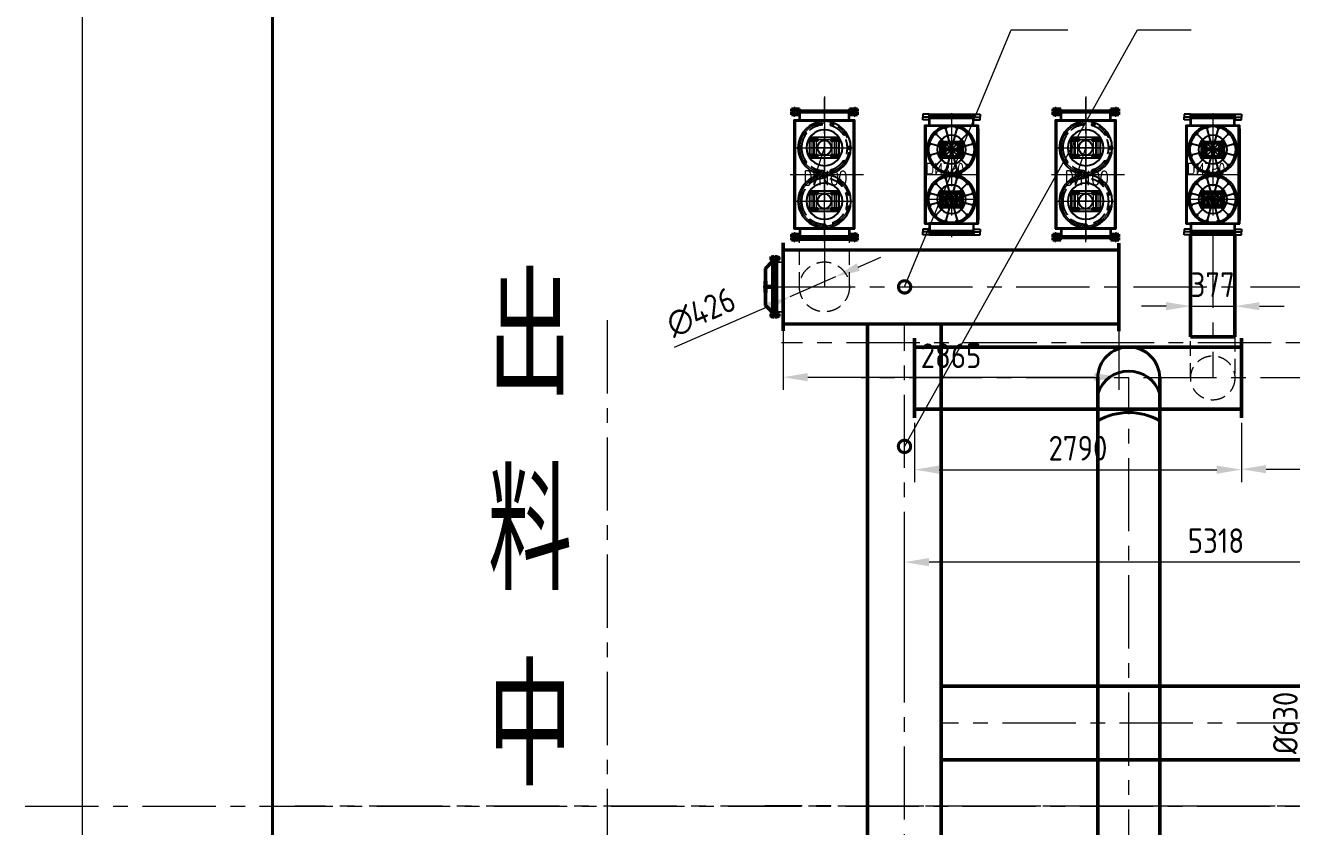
# Model space of a CAD drawing. Header units: millimetres. Extents: x 188205 to 604756, y -401673 to 15123.
# Drawn here: x 342721 to 353529, y -163574 to -156737 of the extents above; entities that cross this region are included whole.
import ezdxf

# ---------------------------------------------------------------- set-up
doc = ezdxf.new("R2010")
doc.units = ezdxf.units.MM
doc.header["$LTSCALE"] = 500
for name, pattern in [('CENTER', [2, 1.25, -0.25, 0.25, -0.25]), ('DASHED2', [0.375, 0.25, -0.125]), ('DASHEDX2', [38.1, 25.4, -12.7]), ('HIDDEN', [0.375, 0.25, -0.125]), ('PHANTOM2', [1.25, 0.625, -0.125, 0.125, -0.125, 0.125, -0.125])]:
    doc.linetypes.add(name, pattern=pattern)
for name, color, linetype, lineweight in [('2D', 4, 'PHANTOM2', 20), ('air-smoke', 5, 'Continuous', 50), ('gas-smoke', 6, 'Continuous', 50), ('SHI', 7, 'Continuous', 40), ('WEN', 3, 'Continuous', 20), ('XI', 2, 'Continuous', 20), ('XU', 6, 'DASHED2', 20), ('ZHONG', 1, 'CENTER', 20), ('中心线', 1, 'CENTER', 18), ('尺寸', 4, 'Continuous', 18), ('虚线', 3, 'DASHEDX2', 25)]:
    doc.layers.add(name, color=color, linetype=linetype, lineweight=lineweight)
doc.layers.add('air', color=7, linetype='Continuous', lineweight=50, true_color=0x77bec0)
for name, color, linetype in [('dim', 7, 'Continuous'), ('HAN', 9, 'Continuous'), ('HIDDEN', 3, 'HIDDEN'), ('X1', 4, 'Continuous')]:
    doc.layers.add(name, color=color, linetype=linetype)
doc.styles.add('ACC', font='simplex.shx', dxfattribs={"width": 0.75, "bigfont": 'hztxt.shx'})
doc.styles.add('GB', font='gbenor.shx', dxfattribs={"bigfont": 'gbcbig.shx'})
doc.dimstyles.new('ISO-60', dxfattribs={"dimscale": 60, "dimtxt": 3.5, "dimasz": 3.5, "dimexe": 1.8, "dimexo": 1.25, "dimgap": 1.3, "dimtad": 1, "dimrnd": 1, "dimdsep": 46, "dimtxsty": 'GB', "dimcen": 0, "dimclrd": 3, "dimclre": 3, "dimclrt": 256, "dimadec": 0, "dimazin": 0, "dimtfac": 1, "dimtix": 1, "dimtmove": 0, "dimatfit": 3, "dimldrblk": 'DOTSMALL', "dimfxl": 0, "dimlwd": 20, "dimlwe": 20, "dimarcsym": 0})
pattern_1 = [(45, (-4402.3579, -2894.9538), (-0.71178518, 0.71178518), [])]
pattern_2 = [(45, (-4402.3579, -2812.4112), (-0.71178518, 0.71178518), [])]
pattern_3 = [(45, (204.382, -1206.0965), (-3.558926, 3.558926), [])]
pattern_4 = [(45, (204.3822, -1206.0965), (-0.7117852, 0.7117852), [])]

# ---------------------------------------------------------------- blocks, each defined once
blk = doc.blocks.new('防爆膜-DN400')
at = {"layer": 'WEN'}
h = blk.add_hatch(dxfattribs=at)
h.set_pattern_fill('ANSI31', color=256, scale=8.05293, style=0)
h.set_pattern_definition(pattern_1)
h.paths.add_polyline_path([(-76, -41), (-77, -41), (-77, -135), (-76, -135)])
h = blk.add_hatch(dxfattribs=at)
h.set_pattern_fill('ANSI31', color=256, scale=8.05293, style=0)
h.set_pattern_definition(pattern_1)
h.paths.add_polyline_path([(-76, -135), (-77, -135), (-77, -209), (-76, -209)])
at = {"layer": 'X1'}
h = blk.add_hatch(dxfattribs=at)
h.set_pattern_fill('ANSI31', color=256, scale=40.26465, style=0)
h.set_pattern_definition(pattern_3)
h.paths.add_polyline_path([(-56, 256), (-56, 256), (-56, 258), (-69, 258), (-69, 251), (-56, 251)])
h.paths.add_polyline_path([(-79, 258), (-93, 258), (-93, 251), (-79, 251)])
h.paths.add_polyline_path([(-79, 231), (-79, 232), (-93, 232), (-93, 227), (-93, 214), (-77, 214), (-77, 229)])
h.paths.add_polyline_path([(-56, 232), (-69, 232), (-69, 231, -0.198912), (-69, 231), (-72, 229), (-72, 214), (-56, 214)])
h = blk.add_hatch(dxfattribs=at)
h.set_pattern_fill('ANSI31', color=256, scale=8.05293, angle=90, style=0)
h.set_pattern_definition([(135, (204.3822, -1206.0965), (-0.7117852, -0.7117852), [])])
h.paths.add_polyline_path([(-76, 229), (-77, 229), (-77, 193), (-76, 193)])
at = {"layer": 'X1', "ltscale": 0.5}
h = blk.add_hatch(dxfattribs=at)
h.set_pattern_fill('ANSI37', color=256, scale=16.10586, style=0)
h.set_pattern_definition([(45, (204.3822, -1206.0965), (-1.4235704, 1.4235704), []), (135, (204.3822, -1206.0965), (-1.4235704, -1.4235704), [])])
h.paths.add_polyline_path([(-72, 229), (-76, 229), (-76, 214), (-72, 214)])
at = {"layer": 'X1'}
h = blk.add_hatch(dxfattribs=at)
h.set_pattern_fill('ANSI31', color=256, scale=8.05293, angle=90, style=0)
h.set_pattern_definition([(135, (204.3822, -1200.7151), (-0.7117852, -0.7117852), [])])
h.paths.add_polyline_path([(-76, 193), (-77, 193), (-77, 193), (-77, 135), (-76, 135)])
h = blk.add_hatch(dxfattribs=at)
h.set_pattern_fill('ANSI31', color=256, scale=8.05293, style=0)
h.set_pattern_definition([(315, (-4402.3579, 2894.9538), (-0.71178518, -0.71178518), [])])
h.paths.add_polyline_path([(-76, 41), (-77, 41), (-77, 135), (-76, 135)])
h = blk.add_hatch(dxfattribs=at)
h.set_pattern_fill('ANSI31', color=256, scale=24.15879, style=0)
h.set_pattern_definition([(45, (-2178.5933, -2894.9538), (-2.1353555, 2.1353555), [])])
h.paths.add_polyline_path([(-152, 45), (-157, 48), (-157, 21), (-152, 18)])
h.paths.add_polyline_path([(-147, 42), (-152, 45), (-152, 18), (-147, 16)])
h.paths.add_polyline_path([(-152, 18), (-157, 21), (-157, 6), (-152, 6)])
h.paths.add_polyline_path([(-147, 16), (-152, 18), (-152, 6), (-147, 6)])
h.paths.add_polyline_path([(-147, 48), (-152, 48), (-152, 45), (-147, 42)])
h.paths.add_polyline_path([(-152, 48), (-157, 48), (-157, 48), (-152, 45)])
h.paths.add_polyline_path([(-152, -6), (-157, -6), (-157, -48), (-152, -48)])
h.paths.add_polyline_path([(-147, -6), (-152, -6), (-152, -48), (-147, -48)])
h = blk.add_hatch(dxfattribs=at)
h.set_pattern_fill('ANSI31', color=256, scale=8.05293, style=0)
h.set_pattern_definition(pattern_4)
h.paths.add_polyline_path([(-76, 40), (-77, 40), (-77, 0), (-76, 0)])
h = blk.add_hatch(dxfattribs=at)
h.set_pattern_fill('ANSI31', color=256, scale=8.05293, style=0)
h.set_pattern_definition(pattern_4)
h.paths.add_polyline_path([(-76, 0), (-77, 0), (-77, -41), (-76, -41)])
at = {"layer": 'X1', "ltscale": 0.5}
h = blk.add_hatch(dxfattribs=at)
h.set_pattern_fill('ANSI31', color=256, scale=40.26465, style=0)
h.set_pattern_definition(pattern_3)
h.paths.add_polyline_path([(-93, -232), (-79, -232), (-79, -231), (-77, -229), (-77, -214), (-93, -214)])
h.paths.add_polyline_path([(-93, -251), (-93, -256), (-93, -258), (-79, -258), (-79, -251)])
h = blk.add_hatch(dxfattribs=at)
h.set_pattern_fill('ANSI31', color=256, scale=8.05293, style=0)
h.set_pattern_definition(pattern_2)
h.paths.add_polyline_path([(-76, -126), (-77, -126), (-77, -188), (-76, -188)])
at = {"layer": 'X1'}
h = blk.add_hatch(dxfattribs=at)
h.set_pattern_fill('ANSI31', color=256, scale=8.05293, style=0)
h.set_pattern_definition(pattern_2)
h.paths.add_polyline_path([(-76, -188), (-77, -188), (-77, -230), (-76, -230)])
at = {"layer": 'X1', "ltscale": 0.5}
h = blk.add_hatch(dxfattribs=at)
h.set_pattern_fill('ANSI31', color=256, scale=40.26465, style=0)
h.set_pattern_definition(pattern_3)
h.paths.add_polyline_path([(-72, -229), (-69, -231, -0.198912), (-69, -231), (-69, -232), (-56, -232), (-56, -227), (-56, -214), (-72, -214)])
h.paths.add_polyline_path([(-56, -258), (-56, -251), (-69, -251), (-69, -258)])
at = {"layer": '2D'}
for p, q in [((-61, 0), (-61, 214)), ((-61, 213), (0, 213)), ((-61, 210), (0, 210)), ((-61, 0), (-61, -214)), ((-61, -210), (0, -210)), ((-61, -213), (0, -213))]:
    blk.add_line(p, q, dxfattribs=at)
at = {"layer": 'HAN'}
for p, q in [((-91, 249), (-56, 249)), ((-91, 235), (-56, 235)), ((-38, 249), (-35, 249)), ((-38, 235), (-35, 235)), ((-91, -235), (-56, -235)), ((-91, -249), (-56, -249)), ((-38, -235), (-35, -235)), ((-38, -249), (-35, -249))]:
    blk.add_line(p, q, dxfattribs=at)
at = {"layer": 'HAN', "linetype": 'Continuous'}
for p, q in [((-160, 6), (-143, 6)), ((-97, 6), (-106, 6)), ((-82, 6), (-81, 6)), ((-160, -6), (-143, -6)), ((-97, -6), (-106, -6)), ((-82, -6), (-81, -6))]:
    blk.add_line(p, q, dxfattribs=at)
at = {"layer": 'SHI'}
for p, q in [((-97, 216), (-155, 158)), ((-105, 252), (-103, 256)), ((-105, 252), (-105, 231)), ((-105, 231), (-103, 228)), ((-103, 256), (-95, 256)), ((-103, 249), (-95, 249)), ((-103, 235), (-95, 235)), ((-103, 228), (-95, 228)), ((-97, 228), (-97, 216)), ((-97, 216), (-93, 214)), ((-95, 256), (-93, 256)), ((-95, 227), (-95, 256)), ((-95, 256), (-95, 228)), ((-95, 227), (-93, 227)), ((-93, 258), (-93, 10)), ((-79, 258), (-93, 258)), ((-79, 258), (-93, 258)), ((-93, 258), (-93, 199)), ((-93, 227), (-93, 256)), ((-93, 251), (-79, 251)), ((-93, 250), (-56, 250)), ((-93, 234), (-56, 234)), ((-93, 232), (-56, 232)), ((-91, 250), (-91, 234)), ((-79, 250), (-79, 258)), ((-79, 231), (-79, 234)), ((-79, 231), (-77, 229)), ((-79, 231), (-77, 229)), ((-77, 229), (-77, 0)), ((-77, 229), (-77, 188)), ((-77, 229), (-77, 188)), ((-76, 229), (-76, 0)), ((-69, 231), (-72, 229)), ((-72, 229), (-72, 198)), ((-69, 250), (-69, 258)), ((-69, 258), (-56, 258)), ((-69, 251), (-56, 251)), ((-69, 231), (-69, 234)), ((-56, 258), (-56, 0)), ((-56, 256), (-53, 256)), ((-56, 256), (-56, 228)), ((-56, 227), (-56, 256)), ((-56, 227), (-53, 227)), ((-53, 252), (-51, 256)), ((-53, 227), (-53, 256)), ((-53, 252), (-53, 231)), ((-53, 231), (-51, 228)), ((-51, 256), (-40, 256)), ((-51, 249), (-40, 249)), ((-51, 235), (-40, 235)), ((-51, 228), (-40, 228)), ((-38, 252), (-40, 256)), ((-38, 231), (-40, 228)), ((-38, 252), (-38, 231)), ((-38, 250), (-36, 250)), ((-38, 234), (-36, 234)), ((-35, 249), (-36, 250)), ((-36, 250), (-36, 234)), ((-36, 234), (-35, 235)), ((-35, 249), (-35, 235)), ((-155, 48), (-155, 158)), ((-155, 158), (-150, 156)), ((-93, 214), (-150, 156)), ((-150, 48), (-150, 156)), ((-81, 214), (-81, 0)), ((-77, 214), (-77, 0)), ((-77, 209), (-77, 0)), ((-77, 188), (-77, 209)), ((-75, 194), (-71, 199)), ((-75, 194), (-75, 0)), ((-72, 214), (-56, 214)), ((-72, 193), (-68, 197)), ((-72, 193), (-72, 0)), ((-71, 214), (-71, 199)), ((-68, 214), (-68, 197)), ((-160, 6), (-97, 6)), ((-160, -6), (-160, 6)), ((-160, 6), (-160, -6)), ((-160, 6), (-160, 6)), ((-157, 6), (-157, 48)), ((-157, 48), (-147, 48)), ((-147, 6), (-147, 48)), ((-143, 6), (-143, -6)), ((-106, 6), (-106, -6)), ((-97, -10), (-97, 10)), ((-91, 10), (-97, 10)), ((-91, 6), (-97, 6)), ((-89, 8), (-91, 10)), ((-89, -10), (-89, 10)), ((-83, 10), (-89, 10)), ((-89, -8), (-89, 8)), ((-83, 6), (-89, 6)), ((-82, 8), (-83, 10)), ((-82, -8), (-82, 8)), ((-82, 6), (-81, 6)), ((-81, 6), (-81, -6)), ((-81, -6), (-81, 6)), ((-81, 6), (-81, 6)), ((-160, -6), (-97, -6)), ((-160, -6), (-160, -6)), ((-157, -6), (-157, -48)), ((-157, -48), (-147, -48)), ((-155, -48), (-155, -158)), ((-150, -48), (-150, -156)), ((-147, -6), (-147, -48)), ((-91, -6), (-97, -6)), ((-91, -10), (-97, -10)), ((-93, -258), (-93, -10)), ((-89, -8), (-91, -10)), ((-83, -6), (-89, -6)), ((-83, -10), (-89, -10)), ((-82, -8), (-83, -10)), ((-82, -6), (-81, -6)), ((-81, -214), (-81, 0)), ((-81, -6), (-81, -6)), ((-77, -209), (-77, 0)), ((-77, -214), (-77, 0)), ((-77, -229), (-77, 0)), ((-76, -229), (-76, 0)), ((-75, -194), (-75, 0)), ((-72, -193), (-72, 0)), ((-56, -258), (-56, 0)), ((-155, -158), (-150, -156)), ((-97, -216), (-155, -158)), ((-93, -214), (-150, -156)), ((-97, -216), (-93, -214)), ((-93, -258), (-93, -192)), ((-75, -194), (-71, -199)), ((-72, -193), (-68, -197)), ((-72, -229), (-72, -198)), ((-72, -214), (-56, -214)), ((-71, -214), (-71, -199)), ((-68, -214), (-68, -197)), ((-105, -231), (-103, -228)), ((-105, -252), (-105, -231)), ((-105, -252), (-103, -256)), ((-103, -228), (-95, -228)), ((-103, -235), (-95, -235)), ((-103, -249), (-95, -249)), ((-103, -256), (-95, -256)), ((-97, -228), (-97, -216)), ((-95, -227), (-93, -227)), ((-95, -227), (-95, -256)), ((-95, -256), (-95, -228)), ((-95, -256), (-93, -256)), ((-93, -227), (-93, -256)), ((-93, -232), (-56, -232)), ((-93, -234), (-56, -234)), ((-93, -250), (-56, -250)), ((-93, -251), (-79, -251)), ((-79, -258), (-93, -258)), ((-79, -258), (-93, -258)), ((-91, -250), (-91, -234)), ((-79, -231), (-77, -229)), ((-79, -231), (-77, -229)), ((-79, -231), (-79, -234)), ((-79, -250), (-79, -258)), ((-69, -231), (-72, -229)), ((-69, -231), (-69, -234)), ((-69, -250), (-69, -258)), ((-69, -251), (-56, -251)), ((-69, -258), (-56, -258)), ((-56, -227), (-53, -227)), ((-56, -227), (-56, -256)), ((-56, -256), (-56, -228)), ((-56, -256), (-53, -256)), ((-53, -227), (-53, -256)), ((-53, -231), (-51, -228)), ((-53, -252), (-53, -231)), ((-53, -252), (-51, -256)), ((-51, -228), (-40, -228)), ((-51, -235), (-40, -235)), ((-51, -249), (-40, -249)), ((-51, -256), (-40, -256)), ((-38, -231), (-40, -228)), ((-38, -252), (-40, -256)), ((-38, -252), (-38, -231)), ((-38, -234), (-36, -234)), ((-38, -250), (-36, -250)), ((-36, -234), (-35, -235)), ((-36, -250), (-36, -234)), ((-35, -249), (-36, -250)), ((-35, -249), (-35, -235))]:
    blk.add_line(p, q, dxfattribs=at)
at = {"layer": 'SHI', "ltscale": 0.5}
for p, q in [((-77, 229), (-72, 229)), ((-93, 214), (-77, 214)), ((-77, 215), (-77, 215)), ((-76, 214), (-72, 214)), ((-93, -214), (-77, -214)), ((-76, -214), (-72, -214)), ((-77, -229), (-72, -229))]:
    blk.add_line(p, q, dxfattribs=at)
at = {"layer": 'SHI'}
for centre, radius, start, end in [((-100, 253), 5.6, 188.9393, 231.0607), ((-92, 242), 13.1, 147.7958, 212.2042), ((-100, 230), 5.6, 128.9393, 171.0607), ((-70, 231), 0.403, 315, 0), ((-48, 253), 5.6, 188.9393, 231.0607), ((-40, 242), 13.1, 147.7958, 212.2042), ((-48, 230), 5.6, 128.9393, 171.0607), ((-44, 253), 5.6, 308.9393, 351.0607), ((-51, 242), 13.1, 327.7958, 32.2042), ((-44, 230), 5.6, 8.9393, 51.0607), ((-93, 9), 3.39, 311.5501, 348.4499), ((-107, 0), 18.1, 340.1469, 19.8531), ((-85, 9), 3.39, 311.5501, 348.4499), ((-100, 0), 18.1, 340.1469, 19.8531), ((-93, -9), 3.39, 11.5501, 48.4499), ((-85, -9), 3.39, 11.5501, 48.4499), ((-100, -230), 5.6, 188.9393, 231.0607), ((-92, -242), 13.1, 147.7958, 212.2042), ((-100, -253), 5.6, 128.9393, 171.0607), ((-70, -231), 0.403, 0, 45), ((-48, -230), 5.6, 188.9393, 231.0607), ((-40, -242), 13.1, 147.7958, 212.2042), ((-48, -253), 5.6, 128.9393, 171.0607), ((-44, -230), 5.6, 308.9393, 351.0607), ((-51, -242), 13.1, 327.7958, 32.2042), ((-44, -253), 5.6, 8.9393, 51.0607)]:
    blk.add_arc(centre, radius, start, end, dxfattribs=at)
at = {"layer": 'WEN', "ltscale": 0.5}
for points in [[(-83, 214), (-81, 211), (-81, 214)], [(-68, 210), (-64, 214), (-68, 214)], [(-83, -214), (-81, -211), (-81, -214)], [(-68, -210), (-64, -214), (-68, -214)], [(-68, -210), (-64, -214), (-68, -214)]]:
    blk.add_solid(points, dxfattribs=at)
at = {"layer": 'ZHONG'}
for p, q in [((-27, 242), (-109, 242)), ((-95, 225), (-95, 215)), ((-95, 215), (-152, 157)), ((-152, 0), (-152, 157)), ((-165, 0), (0, 0)), ((-152, 0), (-152, -157)), ((-95, -215), (-152, -157)), ((-95, -225), (-95, -215)), ((-27, -242), (-109, -242))]:
    blk.add_line(p, q, dxfattribs=at)
blk = doc.blocks.new('gss-waste-master-1')
at = {"layer": 'gas-smoke'}
for p, q in [((30, 12026), (30, 11276)), ((2895, 12024), (2895, 11274)), ((30, 11966), (2895, 11964)), ((30, 11336), (2895, 11334)), ((750, 3106), (750, 11334)), ((1380, 3106), (1380, 11334)), ((6383, 8245), (1380, 8245)), ((6383, 7615), (1380, 7615))]:
    blk.add_line(p, q, dxfattribs=at)
at = {"layer": 'ZHONG'}
for p, q in [((20, 11651), (16683, 11649)), ((1065, 3106), (1065, 11334)), ((44527, 7930), (1380, 7930)), ((20191, 7220), (-127, 7222))]:
    blk.add_line(p, q, dxfattribs=at)
blk.add_blockref('防爆膜-DN400', (31, 11651))
blk = doc.blocks.new('air-waste-master-1')
at = {"layer": 'air-smoke'}
for p, q in [((140, 11214), (140, 10534)), ((140, 11138), (2930, 11138)), ((2930, 11214), (2930, 10534)), ((1703, 3566), (1703, 10874)), ((2232, 3566), (2232, 10874)), ((140, 10609), (2930, 10609))]:
    blk.add_line(p, q, dxfattribs=at)
at = {"layer": 'SHI'}
for centre, radius, start, end in [((1968, 10874), 264, 0, 180), ((1968, 10656), 277, 17.588, 162.412), ((1968, 10050), 529, 60, 120)]:
    blk.add_arc(centre, radius, start, end, dxfattribs=at)
at = {"layer": 'ZHONG'}
for p, q in [((16718, 10874), (-317, 10874)), ((1968, 3566), (1968, 10874)), ((18968, 7220), (-151, 7220))]:
    blk.add_line(p, q, dxfattribs=at)
blk = doc.blocks.new('wf-3tf-dn400-b')
for p, q in [((213, 545), (-212, 545)), ((-260, 465), (260, 465)), ((-260, -465), (-260, 465)), ((-255, -460), (-255, 460)), ((-255, 460), (245, 460)), ((-255, -460), (-255, 460)), ((-249, -460), (-249, 460)), ((-249, -460), (-249, 460)), ((-249, 454), (249, 454)), ((0, 460), (-238, 460)), ((-212, 465), (-212, 525)), ((213, 525), (-212, 525)), ((-212, 460), (-212, 465)), ((-208, 465), (-208, 525)), ((-208, 460), (-208, 465)), ((0, 460), (255, 460)), ((208, 465), (208, 525)), ((208, 460), (208, 465)), ((213, 465), (213, 525)), ((213, 460), (213, 465)), ((249, 460), (249, -460)), ((249, 460), (249, -460)), ((255, 32), (255, 460)), ((255, -90), (255, 435)), ((260, 465), (260, -465)), ((-89, 317), (-89, 139)), ((89, 317), (89, 139)), ((255, -434), (255, -34)), ((255, -460), (255, -34)), ((-89, -139), (-89, -317)), ((89, -139), (89, -317)), ((-260, -465), (260, -465)), ((0, -460), (-255, -460)), ((249, -454), (-249, -454)), ((-245, -460), (245, -460)), ((-212, -460), (-212, -465)), ((-212, -465), (-212, -525)), ((213, -525), (-212, -525)), ((-208, -460), (-208, -464)), ((-208, -465), (-208, -525)), ((0, -460), (255, -460)), ((0, -465), (238, -465)), ((208, -461), (208, -465)), ((208, -465), (208, -525)), ((213, -461), (213, -465)), ((213, -465), (213, -525)), ((213, -545), (-212, -545))]:
    blk.add_line(p, q)
for points in [[(-14, 442), (-11, 428), (4, 424), (14, 435), (11, 449), (-4, 453)], [(-138, 393), (-126, 383), (-112, 389), (-110, 404), (-122, 413), (-136, 408)], [(115, 410), (109, 396), (119, 384), (133, 387), (139, 401), (129, 412)], [(-209, 280), (-194, 279), (-186, 292), (-193, 305), (-207, 306), (-216, 293)], [(-124, 317), (-124, 139), (124, 139), (124, 317)], [(-95, 301), (-106, 308), (-117, 301), (-117, 288), (-106, 282), (-95, 288)], [(-56, 301), (-67, 308), (-78, 301), (-78, 288), (-67, 282), (-56, 288)], [(78, 301), (67, 308), (56, 301), (56, 288), (67, 282), (78, 288)], [(117, 301), (106, 308), (95, 301), (95, 288), (106, 282), (117, 288)], [(200, 308), (187, 300), (188, 285), (201, 278), (214, 286), (213, 301)], [(-200, 147), (-187, 155), (-188, 170), (-201, 177), (-214, 169), (-213, 154)], [(-95, 167), (-106, 174), (-117, 167), (-117, 154), (-106, 148), (-95, 154)], [(-56, 167), (-67, 174), (-78, 167), (-78, 154), (-67, 148), (-56, 154)], [(78, 167), (67, 174), (56, 167), (56, 154), (67, 148), (78, 154)], [(117, 167), (106, 174), (95, 167), (95, 154), (106, 148), (117, 154)], [(209, 175), (194, 176), (186, 163), (193, 150), (207, 149), (216, 162)], [(-115, 45), (-109, 59), (-119, 71), (-133, 68), (-139, 54), (-129, 43)], [(14, 13), (11, 27), (-4, 31), (-14, 20), (-11, 6), (4, 2)], [(138, 62), (126, 72), (112, 66), (110, 51), (122, 42), (136, 47)], [(-159, -94), (-173, -89), (-185, -98), (-182, -113), (-168, -118), (-157, -109)], [(-50, -26), (-58, -14), (-73, -14), (-80, -28), (-72, -40), (-57, -40)], [(78, -35), (78, -20), (66, -12), (53, -19), (52, -34), (64, -42)], [(176, -118), (185, -106), (180, -92), (165, -90), (156, -101), (161, -115)], [(-207, -213), (-222, -217), (-225, -231), (-215, -242), (-200, -238), (-196, -224)], [(-124, -139), (-124, -317), (124, -317), (124, -139)], [(-95, -154), (-106, -148), (-117, -154), (-117, -167), (-106, -174), (-95, -167)], [(-56, -154), (-67, -148), (-78, -154), (-78, -167), (-67, -174), (-56, -167)], [(78, -154), (67, -148), (56, -154), (56, -167), (67, -174), (78, -167)], [(117, -154), (106, -148), (95, -154), (95, -167), (106, -174), (117, -167)], [(207, -242), (221, -238), (225, -224), (215, -213), (200, -217), (196, -231)], [(-95, -288), (-106, -282), (-117, -288), (-117, -301), (-106, -308), (-95, -301)], [(-56, -288), (-67, -282), (-78, -288), (-78, -301), (-67, -308), (-56, -301)], [(78, -288), (67, -282), (56, -288), (56, -301), (67, -308), (78, -301)], [(117, -288), (106, -282), (95, -288), (95, -301), (106, -308), (117, -301)], [(-176, -337), (-185, -349), (-180, -363), (-165, -365), (-156, -354), (-161, -340)], [(-78, -420), (-79, -435), (-66, -443), (-53, -436), (-52, -421), (-64, -413)], [(50, -429), (58, -441), (73, -441), (80, -427), (72, -415), (57, -415)], [(159, -361), (173, -366), (185, -357), (182, -342), (168, -337), (157, -346)]]:
    blk.add_lwpolyline(points, close=True)
for centre, radius in [((0, 228), 226), ((0, 439), 13), ((0, 439), 8), ((0, 228), 153), ((-124, 398), 13), ((-124, 398), 8), ((124, 398), 13), ((124, 398), 8), ((-201, 293), 13), ((-201, 293), 8), ((-106, 295), 11.3), ((-106, 295), 9), ((-106, 295), 9), ((-106, 295), 8), ((-67, 295), 11.3), ((-67, 295), 9), ((-67, 295), 8), ((67, 295), 11.3), ((67, 295), 9), ((67, 295), 8), ((106, 295), 11.3), ((106, 295), 9), ((106, 295), 9), ((106, 295), 8), ((201, 293), 13), ((201, 293), 8), ((-201, 162), 13), ((-201, 162), 8), ((-106, 161), 11.3), ((-106, 161), 9), ((-106, 161), 9), ((-106, 161), 8), ((-67, 161), 11.3), ((-67, 161), 9), ((-67, 161), 8), ((67, 161), 11.3), ((67, 161), 9), ((67, 161), 8), ((106, 161), 11.3), ((106, 161), 9), ((106, 161), 8), ((201, 162), 13), ((201, 162), 8), ((-124, 57), 13), ((-124, 57), 8), ((0, 16), 13), ((0, 16), 8), ((124, 57), 13), ((124, 57), 8), ((0, -228), 226), ((-171, -104), 13), ((-171, -104), 8), ((0, -228), 153), ((-65, -27), 13), ((-65, -27), 8), ((65, -27), 13), ((65, -27), 8), ((171, -104), 13), ((171, -104), 8), ((-211, -228), 13), ((-106, -161), 11.3), ((-106, -161), 9), ((-106, -161), 9), ((-106, -161), 8), ((-67, -161), 11.3), ((-67, -161), 9), ((-67, -161), 8), ((67, -161), 11.3), ((67, -161), 9), ((67, -161), 8), ((106, -161), 11.3), ((106, -161), 9), ((106, -161), 9), ((106, -161), 8), ((211, -227), 13), ((-211, -228), 8), ((-106, -295), 11.3), ((-106, -295), 9), ((-106, -295), 9), ((-106, -295), 8), ((-67, -295), 11.3), ((-67, -295), 9), ((-67, -295), 8), ((67, -295), 11.3), ((67, -295), 9), ((67, -295), 8), ((106, -295), 11.3), ((106, -295), 9), ((106, -295), 8), ((211, -227), 8), ((-171, -351), 13), ((-171, -351), 8), ((-65, -428), 13), ((-65, -428), 8), ((65, -428), 13), ((65, -428), 8), ((171, -351), 13), ((171, -351), 8)]:
    blk.add_circle(centre, radius)
at = {"layer": 'HIDDEN'}
for centre in [(0, 228), (0, -228)]:
    blk.add_circle(centre, 196, dxfattribs=at)
at = {"layer": 'SHI'}
for p, q in [((-282, 561), (-282, 538)), ((-282, 561), (-213, 561)), ((-270, 561), (-270, 538)), ((-244, 561), (-244, 538)), ((-214, 561), (-214, 535)), ((213, 561), (283, 561)), ((214, 561), (214, 535)), ((245, 561), (245, 538)), ((271, 561), (271, 538)), ((283, 561), (283, 538)), ((-282, 538), (-244, 538)), ((-282, 532), (-244, 532)), ((-282, 509), (-282, 532)), ((-282, 509), (-213, 509)), ((-270, 509), (-270, 532)), ((-241, 535), (-244, 538)), ((-241, 535), (-244, 532)), ((-244, 509), (-244, 532)), ((-241, 535), (241, 535)), ((-241, 535), (241, 535)), ((-214, 509), (-214, 535)), ((213, 509), (283, 509)), ((214, 509), (214, 535)), ((241, 535), (244, 538)), ((241, 535), (244, 532)), ((244, 538), (283, 538)), ((244, 532), (283, 532)), ((245, 509), (245, 532)), ((271, 509), (271, 532)), ((283, 509), (283, 532)), ((-282, -509), (-282, -532)), ((-282, -509), (-213, -509)), ((-282, -532), (-244, -532)), ((-282, -538), (-244, -538)), ((-282, -561), (-282, -538)), ((-270, -509), (-270, -532)), ((-270, -561), (-270, -538)), ((-244, -509), (-244, -532)), ((-241, -535), (-244, -532)), ((-241, -535), (-244, -538)), ((-244, -561), (-244, -538)), ((-241, -535), (241, -535)), ((-241, -535), (241, -535)), ((-214, -509), (-214, -535)), ((-214, -561), (-214, -535)), ((213, -509), (283, -509)), ((214, -509), (214, -535)), ((214, -561), (214, -535)), ((241, -535), (244, -532)), ((241, -535), (244, -538)), ((244, -532), (283, -532)), ((244, -538), (283, -538)), ((245, -509), (245, -532)), ((245, -561), (245, -538)), ((271, -509), (271, -532)), ((271, -561), (271, -538)), ((283, -509), (283, -532)), ((283, -561), (283, -538)), ((-282, -561), (-213, -561)), ((213, -561), (283, -561))]:
    blk.add_line(p, q, dxfattribs=at)
at = {"layer": 'ZHONG'}
for p, q in [((-257, 577), (-257, 525)), ((-257, 493), (-257, 545)), ((0, 577), (0, 525)), ((0, 493), (0, 545)), ((258, 577), (258, 525)), ((258, 493), (258, 545)), ((-257, -493), (-257, -545)), ((-257, -577), (-257, -525)), ((0, -493), (0, -545)), ((0, -577), (0, -525)), ((258, -493), (258, -545)), ((258, -577), (258, -525))]:
    blk.add_line(p, q, dxfattribs=at)
at = {"layer": '中心线'}
for p, q in [((0, -665), (0, 560)), ((0, 553), (0, -653)), ((0, -400), (0, 400)), ((0, 400), (0, -400)), ((-245, 228), (260, 228)), ((124, 295), (-124, 295)), ((124, 228), (-124, 228)), ((-106, 317), (-106, 139)), ((-67, 317), (-67, 139)), ((0, 317), (0, 139)), ((67, 317), (67, 139)), ((106, 317), (106, 139)), ((124, 161), (-124, 161)), ((0, -245), (0, 120)), ((-293, 0), (403, 0)), ((-65, -27), (0, -228)), ((124, -161), (-124, -161)), ((-106, -139), (-106, -317)), ((-67, -139), (-67, -317)), ((0, -139), (0, -317)), ((67, -139), (67, -317)), ((106, -139), (106, -317)), ((-245, -227), (260, -227)), ((124, -228), (-124, -228)), ((124, -295), (-124, -295))]:
    blk.add_line(p, q, dxfattribs=at)
for centre in [(0, 228), (0, -228)]:
    blk.add_circle(centre, 211, dxfattribs=at)
at = {"layer": '尺寸'}
for centre, radius in [((0, 228), 63.5), ((0, 228), 61), ((0, 228), 58.5), ((0, -228), 63.5), ((0, -228), 61), ((0, -228), 58.5)]:
    blk.add_circle(centre, radius, dxfattribs=at)
for centre, start, end in [((0, 439), 112.5, 21.4742), ((-124, 398), 148.5, 57.4742), ((124, 398), 76.5, 345.4742), ((-201, 293), 184.5, 93.4742), ((-106, 295), 0, 270), ((-67, 295), 0, 270), ((67, 295), 0, 270), ((106, 295), 0, 270), ((201, 293), 40.5, 309.4742), ((-201, 162), 220.5, 129.4742), ((-106, 161), 0, 270), ((-67, 161), 0, 270), ((67, 161), 0, 270), ((106, 161), 0, 270), ((201, 162), 4.5, 273.4742), ((-124, 57), 256.5, 165.4742), ((0, 16), 292.5, 201.4742), ((124, 57), 328.5, 237.4742), ((-171, -104), 346.5, 255.4742), ((-65, -27), 310.5, 219.4742), ((65, -27), 274.5, 183.4742), ((171, -104), 238.5, 147.4742), ((-106, -161), 0, 270), ((-67, -161), 0, 270), ((67, -161), 0, 270), ((106, -161), 0, 270), ((-211, -228), 22.5, 291.4742), ((-106, -295), 0, 270), ((-67, -295), 0, 270), ((67, -295), 0, 270), ((106, -295), 0, 270), ((211, -227), 202.5, 111.4742), ((-171, -351), 58.5, 327.4742), ((-65, -428), 94.5, 3.4742), ((65, -428), 130.5, 39.4742), ((171, -351), 166.5, 75.4742)]:
    blk.add_arc(centre, 7, start, end, dxfattribs=at)
at = {"layer": '虚线'}
for p, q in [((255, 0), (255, -188)), ((255, 0), (255, -188)), ((255, -370), (255, -415)), ((255, -370), (255, -415))]:
    blk.add_line(p, q, dxfattribs=at)
at = {"layer": 'dim', "style": 'ACC', "width": 0.7}
blk.add_text('DN400', height=120, dxfattribs=at).set_placement((-177, -30))
blk = doc.blocks.new('wf-3tf-dn350-c')
for p, q in [((-189, 514), (-245, 514)), ((-245, 514), (-245, 490)), ((0, 490), (-245, 490)), ((-245, 466), (-245, 490)), ((0, 490), (-245, 490)), ((-189, 466), (-245, 466)), ((-190, 490), (-190, 514)), ((-190, 514), (245, 514)), ((-190, 490), (-190, 466)), ((-189, 500), (0, 500)), ((0, 500), (-189, 500)), ((-189, 415), (-189, 480)), ((-189, 480), (0, 480)), ((0, 480), (-189, 480)), ((-184, 415), (-184, 480)), ((188, 500), (0, 500)), ((0, 500), (188, 500)), ((0, 490), (245, 490)), ((0, 490), (245, 490)), ((188, 480), (0, 480)), ((0, 480), (188, 480)), ((184, 415), (184, 480)), ((188, 415), (188, 480)), ((188, 466), (245, 466)), ((190, 490), (190, 514)), ((190, 490), (190, 466)), ((245, 514), (245, 490)), ((245, 466), (245, 490)), ((-230, -420), (-230, 420)), ((-230, 420), (230, 420)), ((-230, -420), (-230, 420)), ((-220, -420), (-220, 420)), ((-220, -420), (-220, 420)), ((-220, 415), (220, 415)), ((0, 415), (-189, 415)), ((0, 212), (-149, 361)), ((-148, 358), (-128, 343)), ((-131, 360), (-146, 340)), ((-39, 406), (-62, 396)), ((-55, 412), (-46, 389)), ((0, 212), (-54, 415)), ((0, 415), (188, 415)), ((0, 212), (54, 415)), ((0, 212), (149, 361)), ((63, 399), (38, 402)), ((52, 413), (49, 389)), ((148, 343), (128, 358)), ((146, 360), (131, 340)), ((220, 420), (220, -420)), ((220, 420), (220, -420)), ((230, 420), (230, -420)), ((230, 420), (230, -420)), ((230, -91), (230, 389)), ((230, 32), (230, 389)), ((230, 320), (230, 330)), ((0, 212), (-203, 266)), ((-201, 264), (-177, 261)), ((-187, 275), (-190, 250)), ((-98, 143), (-98, 281)), ((-98, 281), (98, 281)), ((-98, 264), (98, 264)), ((-84, 143), (-84, 281)), ((-69, 143), (-69, 281)), ((0, 212), (203, 266)), ((69, 143), (69, 281)), ((84, 143), (84, 281)), ((98, 143), (98, 281)), ((200, 267), (177, 258)), ((194, 251), (184, 274)), ((0, 212), (-203, 158)), ((-200, 157), (-177, 166)), ((-194, 173), (-184, 150)), ((0, 212), (-149, 63)), ((-98, 160), (98, 160)), ((-98, 143), (98, 143)), ((0, 212), (-54, 9)), ((0, 212), (54, 9)), ((0, 212), (149, 63)), ((0, 212), (203, 158)), ((201, 160), (177, 163)), ((187, 149), (190, 174)), ((-148, 81), (-128, 66)), ((-146, 64), (-131, 84)), ((-63, 25), (-38, 22)), ((-52, 11), (-49, 35)), ((39, 18), (62, 28)), ((55, 12), (46, 35)), ((148, 66), (128, 81)), ((131, 64), (146, 84)), ((230, 32), (220, 32)), ((220, 32), (220, 0)), ((220, 14), (230, 14)), ((220, 12), (230, 12)), ((230, 0), (230, 63)), ((230, 25), (230, 32)), ((230, 25), (230, 0)), ((230, -25), (230, 0)), ((0, -212), (-149, -63)), ((-148, -66), (-128, -81)), ((-131, -64), (-146, -84)), ((-39, -18), (-62, -28)), ((-55, -12), (-46, -35)), ((0, -212), (-54, -9)), ((0, -212), (54, -9)), ((0, -212), (149, -63)), ((63, -25), (38, -22)), ((52, -11), (49, -35)), ((148, -81), (128, -66)), ((146, -64), (131, -84)), ((220, -12), (230, -12)), ((220, -14), (230, -14)), ((220, -32), (220, -25)), ((230, -32), (220, -32)), ((230, 0), (230, -189)), ((230, 0), (230, -189)), ((230, -25), (230, -32)), ((230, -389), (230, -34)), ((230, -389), (230, -34)), ((0, -212), (-203, -158)), ((0, -212), (-203, -266)), ((-201, -160), (-177, -163)), ((-187, -149), (-190, -174)), ((0, -212), (-149, -361)), ((-98, -281), (-98, -143)), ((-98, -143), (98, -143)), ((-98, -160), (98, -160)), ((-84, -281), (-84, -143)), ((-69, -281), (-69, -143)), ((0, -212), (-54, -415)), ((-52, -281), (-52, -143)), ((0, -212), (203, -158)), ((0, -212), (54, -415)), ((0, -212), (149, -361)), ((0, -212), (203, -266)), ((52, -281), (52, -143)), ((69, -281), (69, -143)), ((84, -281), (84, -143)), ((98, -281), (98, -143)), ((200, -157), (177, -166)), ((194, -173), (184, -150)), ((-200, -267), (-177, -258)), ((-194, -251), (-184, -274)), ((-98, -264), (98, -264)), ((-98, -281), (98, -281)), ((201, -264), (177, -261)), ((187, -275), (190, -250)), ((230, -330), (230, -320)), ((230, -330), (230, -320)), ((-230, -420), (230, -420)), ((-220, -415), (220, -415)), ((0, -415), (-189, -415)), ((-189, -415), (-189, -480)), ((-184, -415), (-184, -480)), ((-148, -343), (-128, -358)), ((-146, -360), (-131, -340)), ((-63, -399), (-38, -402)), ((-52, -413), (-49, -389)), ((0, -415), (188, -415)), ((0, -420), (188, -420)), ((39, -406), (62, -396)), ((55, -412), (46, -389)), ((148, -358), (128, -343)), ((131, -360), (146, -340)), ((184, -415), (184, -480)), ((188, -415), (188, -480)), ((-189, -466), (-245, -466)), ((-245, -466), (-245, -490)), ((0, -490), (-245, -490)), ((0, -490), (-245, -490)), ((-245, -514), (-245, -490)), ((-189, -514), (-245, -514)), ((-190, -490), (-190, -466)), ((-190, -490), (-190, -514)), ((-190, -514), (245, -514)), ((-189, -480), (0, -480)), ((0, -480), (-189, -480)), ((-189, -500), (0, -500)), ((0, -500), (-189, -500)), ((188, -480), (0, -480)), ((0, -480), (188, -480)), ((0, -490), (245, -490)), ((0, -490), (245, -490)), ((188, -500), (0, -500)), ((0, -500), (188, -500)), ((188, -466), (245, -466)), ((190, -490), (190, -466)), ((190, -490), (190, -514)), ((245, -466), (245, -490)), ((245, -514), (245, -490))]:
    blk.add_line(p, q)
for points in [[(-149, 352), (-145, 342), (-134, 341), (-128, 349), (-132, 358), (-142, 360)], [(-59, 407), (-60, 397), (-52, 391), (-42, 395), (-41, 405), (-49, 411)], [(47, 410), (40, 402), (44, 393), (55, 391), (61, 399), (57, 409)], [(140, 361), (130, 357), (129, 346), (137, 340), (146, 344), (148, 354)], [(-198, 259), (-190, 252), (-181, 256), (-179, 267), (-187, 273), (-197, 269)], [(-89, 273), (-95, 264), (-89, 255), (-79, 255), (-74, 264), (-79, 273)], [(-57, 273), (-63, 264), (-57, 255), (-47, 255), (-42, 264), (-47, 273)], [(47, 273), (41, 264), (47, 255), (57, 255), (62, 264), (57, 273)], [(79, 273), (73, 264), (79, 255), (89, 255), (94, 264), (89, 273)], [(195, 271), (185, 272), (179, 264), (183, 254), (193, 253), (199, 261)], [(-195, 153), (-185, 152), (-179, 160), (-183, 170), (-193, 171), (-199, 163)], [(-89, 169), (-95, 160), (-89, 151), (-79, 151), (-74, 160), (-79, 169)], [(-57, 169), (-63, 160), (-57, 151), (-47, 151), (-42, 160), (-47, 169)], [(47, 169), (41, 160), (47, 151), (57, 151), (62, 160), (57, 169)], [(79, 169), (73, 160), (79, 151), (89, 151), (94, 160), (89, 169)], [(198, 165), (190, 172), (181, 168), (179, 157), (187, 151), (197, 155)], [(-140, 63), (-130, 67), (-129, 78), (-137, 84), (-146, 80), (-148, 70)], [(-47, 14), (-40, 22), (-44, 31), (-55, 33), (-61, 25), (-57, 15)], [(59, 17), (60, 27), (52, 33), (42, 29), (41, 19), (49, 13)], [(149, 72), (145, 82), (134, 83), (128, 75), (132, 66), (142, 64)], [(-149, -72), (-145, -82), (-134, -83), (-128, -75), (-132, -66), (-142, -64)], [(-59, -17), (-60, -27), (-52, -33), (-42, -29), (-41, -19), (-49, -13)], [(47, -14), (40, -22), (44, -31), (55, -33), (61, -25), (57, -15)], [(140, -63), (130, -67), (129, -78), (137, -84), (146, -80), (148, -70)], [(-198, -165), (-190, -172), (-181, -168), (-179, -157), (-187, -151), (-197, -155)], [(-89, -151), (-95, -160), (-89, -169), (-79, -169), (-74, -160), (-79, -151)], [(-57, -151), (-63, -160), (-57, -169), (-47, -169), (-42, -160), (-47, -151)], [(47, -151), (41, -160), (47, -169), (57, -169), (62, -160), (57, -151)], [(195, -153), (185, -152), (179, -160), (183, -170), (193, -171), (199, -163)], [(-195, -271), (-185, -272), (-179, -264), (-183, -254), (-193, -253), (-199, -261)], [(-89, -255), (-95, -264), (-89, -273), (-79, -273), (-74, -264), (-79, -255)], [(-57, -255), (-63, -264), (-57, -273), (-47, -273), (-42, -264), (-47, -255)], [(47, -255), (41, -264), (47, -273), (57, -273), (62, -264), (57, -255)], [(79, -255), (73, -264), (79, -273), (89, -273), (94, -264), (89, -255)], [(198, -259), (190, -252), (181, -256), (179, -267), (187, -273), (197, -269)], [(-140, -361), (-130, -357), (-129, -346), (-137, -340), (-146, -344), (-148, -354)], [(-47, -410), (-40, -402), (-44, -393), (-55, -391), (-61, -399), (-57, -409)], [(59, -407), (60, -397), (52, -391), (42, -395), (41, -405), (49, -411)], [(149, -352), (145, -342), (134, -341), (128, -349), (132, -358), (142, -360)]]:
    blk.add_lwpolyline(points, close=True)
for centre, radius in [((0, 212), 210), ((0, 212), 196), ((-138, 350), 9), ((-138, 350), 6), ((0, 212), 122), ((-51, 401), 9), ((-51, 401), 6), ((51, 401), 9), ((51, 401), 6), ((138, 350), 9), ((138, 350), 6), ((-189, 263), 9), ((-189, 263), 6), ((-84, 264), 9.09), ((-84, 264), 7), ((-84, 264), 6), ((-52, 264), 9.09), ((-52, 264), 7), ((-52, 264), 6), ((0, 212), 56), ((0, 212), 51.5), ((0, 212), 47), ((52, 264), 9.09), ((52, 264), 7), ((52, 264), 6), ((84, 264), 9.09), ((84, 264), 7), ((84, 264), 6), ((189, 263), 9), ((189, 263), 6), ((-189, 161), 9), ((-189, 161), 6), ((-84, 160), 9.09), ((-84, 160), 7), ((-84, 160), 6), ((-52, 160), 9.09), ((-52, 160), 7), ((-52, 160), 6), ((52, 160), 9.09), ((52, 160), 7), ((52, 160), 6), ((84, 160), 9.09), ((84, 160), 7), ((84, 160), 6), ((189, 161), 9), ((189, 161), 6), ((-138, 74), 9), ((-138, 74), 6), ((-51, 23), 9), ((-51, 23), 6), ((51, 23), 9), ((51, 23), 6), ((138, 74), 9), ((138, 74), 6), ((0, -212), 210), ((0, -212), 196), ((-138, -74), 9), ((-138, -74), 6), ((0, -212), 122), ((-51, -23), 9), ((-51, -23), 6), ((51, -23), 9), ((51, -23), 6), ((138, -74), 9), ((138, -74), 6), ((-189, -161), 9), ((-189, -161), 6), ((-84, -160), 9.09), ((-84, -160), 7), ((-84, -160), 6), ((-52, -160), 9.09), ((-52, -160), 7), ((-52, -160), 6), ((52, -160), 9.09), ((52, -160), 7), ((52, -160), 6), ((84, -160), 9.09), ((84, -160), 7), ((84, -160), 6), ((189, -161), 9), ((189, -161), 6), ((-189, -263), 9), ((-189, -263), 6), ((-84, -264), 9.09), ((-84, -264), 7), ((-84, -264), 6), ((-52, -264), 9.09), ((-52, -264), 7), ((-52, -264), 6), ((52, -264), 9.09), ((52, -264), 7), ((52, -264), 6), ((84, -264), 9.09), ((84, -264), 7), ((84, -264), 6), ((189, -263), 9), ((189, -263), 6), ((-138, -350), 9), ((-138, -350), 6), ((-51, -401), 9), ((-51, -401), 6), ((51, -401), 9), ((51, -401), 6), ((138, -350), 9), ((138, -350), 6)]:
    blk.add_circle(centre, radius)
for centre, radius, start, end in [((-138, 350), 5.25, 135, 43.9742), ((-51, 401), 5.25, 105, 13.9742), ((51, 401), 5.25, 75, 343.9742), ((138, 350), 5.25, 45, 313.9742), ((-189, 263), 5.25, 165, 73.9742), ((-84, 264), 5, 90, 0), ((-52, 264), 5, 90, 0), ((52, 264), 5, 90, 0), ((84, 264), 5, 90, 0), ((189, 263), 5.25, 15, 283.9742), ((-189, 161), 5.25, 195, 103.9742), ((-84, 160), 5, 90, 0), ((-52, 160), 5, 90, 0), ((52, 160), 5, 90, 0), ((84, 160), 5, 90, 0), ((189, 161), 5.25, 345, 253.9742), ((-138, 74), 5.25, 225, 133.9742), ((-51, 23), 5.25, 255, 163.9742), ((51, 23), 5.25, 285, 193.9742), ((138, 74), 5.25, 315, 223.9742), ((-138, -74), 5.25, 135, 43.9742), ((-51, -23), 5.25, 105, 13.9742), ((51, -23), 5.25, 75, 343.9742), ((138, -74), 5.25, 45, 313.9742), ((-189, -161), 5.25, 165, 73.9742), ((-84, -160), 5, 90, 0), ((-52, -160), 5, 90, 0), ((52, -160), 5, 90, 0), ((84, -160), 5, 90, 0), ((189, -161), 5.25, 15, 283.9742), ((-189, -263), 5.25, 195, 103.9742), ((-84, -264), 5, 90, 0), ((-52, -264), 5, 90, 0), ((52, -264), 5, 90, 0), ((84, -264), 5, 90, 0), ((189, -263), 5.25, 345, 253.9742), ((-138, -350), 5.25, 225, 133.9742), ((-51, -401), 5.25, 255, 163.9742), ((51, -401), 5.25, 285, 193.9742), ((138, -350), 5.25, 315, 223.9742)]:
    blk.add_arc(centre, radius, start, end)
at = {"layer": 'ZHONG'}
for p, q in [((0, -524), (0, 534)), ((-208, 212), (208, 212)), ((-220, 0), (230, 0)), ((-73, -212), (72, -212))]:
    blk.add_line(p, q, dxfattribs=at)
at = {"insert": (-220, 0), "char_height": 100, "attachment_point": 1, "style": 'GB'}
blk.add_mtext_dynamic_manual_height_columns('DN350', width=423.33, gutter_width=12.5, heights=[0], dxfattribs=at)
blk = doc.blocks.new('*D229')
at = {"layer": 'Defpoints', "color": 0}
for p in [(350310, -160052), (353100, -160052), (353100, -160528)]:
    blk.add_point(p, dxfattribs=at)
at = {"layer": 'WEN', "color": 3, "lineweight": 20}
for p, q in [((350310, -160127), (350310, -160636)), ((353100, -160127), (353100, -160636)), ((350520, -160528), (352890, -160528))]:
    blk.add_line(p, q, dxfattribs=at)
at = {"layer": 'WEN', "color": 3}
for points in [[(350520, -160493), (350520, -160563), (350310, -160528)], [(352890, -160493), (352890, -160563), (353100, -160528)]]:
    blk.add_solid(points, dxfattribs=at)
at = {"layer": 'WEN', "insert": (351705, -160345), "char_height": 210, "attachment_point": 5, "style": 'GB'}
blk.add_mtext('2790', dxfattribs=at)
blk = doc.blocks.new('_DotSmall')
at = {"color": 0, "linetype": 'ByBlock', "const_width": 0.5}
blk.add_lwpolyline([(-0.0625, 0, 1), (0.0625, 0, 1)], format="xyb", close=True, dxfattribs=at)
blk = doc.blocks.new('*D230')
at = {"layer": 'Defpoints', "color": 0}
for p in [(353608, -162374), (353658, -162374), (353608, -163004)]:
    blk.add_point(p, dxfattribs=at)
at = {"layer": 'WEN', "color": 3, "lineweight": 20}
for p, q in [((353683, -162374), (353766, -162374)), ((353658, -162794), (353658, -162584)), ((353683, -163004), (353766, -163004))]:
    blk.add_line(p, q, dxfattribs=at)
at = {"layer": 'WEN', "color": 3}
for points in [[(353623, -162584), (353693, -162584), (353658, -162374)], [(353623, -162794), (353693, -162794), (353658, -163004)]]:
    blk.add_solid(points, dxfattribs=at)
at = {"layer": 'WEN', "insert": (353475, -162689), "char_height": 210, "attachment_point": 5, "rotation": 90, "style": 'GB'}
blk.add_mtext('%%c630', dxfattribs=at)
blk = doc.blocks.new('*D234')
at = {"layer": 'Defpoints', "color": 0}
for p in [(349189, -159268), (352054, -159268), (352054, -159739)]:
    blk.add_point(p, dxfattribs=at)
at = {"layer": 'WEN', "color": 3, "lineweight": 20}
for p, q in [((349189, -159343), (349189, -159847)), ((352054, -159343), (352054, -159847)), ((349399, -159739), (351844, -159739))]:
    blk.add_line(p, q, dxfattribs=at)
at = {"layer": 'WEN', "color": 3}
for points in [[(349399, -159704), (349399, -159774), (349189, -159739)], [(351844, -159704), (351844, -159774), (352054, -159739)]]:
    blk.add_solid(points, dxfattribs=at)
at = {"layer": 'WEN', "insert": (350621, -159556), "char_height": 210, "attachment_point": 5, "style": 'GB'}
blk.add_mtext('2865', dxfattribs=at)
blk = doc.blocks.new('*D240')
at = {"layer": 'Defpoints', "color": 0}
for p in [(350224, -161317), (350224, -162157), (355542, -162374)]:
    blk.add_point(p, dxfattribs=at)
at = {"layer": 'WEN', "color": 3, "lineweight": 20}
for p, q in [((350224, -162082), (350224, -161209)), ((355542, -162299), (355542, -161209)), ((355332, -161317), (350434, -161317))]:
    blk.add_line(p, q, dxfattribs=at)
at = {"layer": 'WEN', "color": 3}
for points in [[(350434, -161282), (350434, -161352), (350224, -161317)], [(355332, -161282), (355332, -161352), (355542, -161317)]]:
    blk.add_solid(points, dxfattribs=at)
at = {"layer": 'WEN', "insert": (352883, -161134), "char_height": 210, "attachment_point": 5, "style": 'GB'}
blk.add_mtext('5318', dxfattribs=at)
blk = doc.blocks.new('*D243')
at = {"layer": 'Defpoints', "color": 0}
for p in [(353100, -160052), (354770, -160060), (354770, -160524)]:
    blk.add_point(p, dxfattribs=at)
at = {"layer": 'WEN', "color": 3, "lineweight": 20}
for p, q in [((353100, -160127), (353100, -160632)), ((354770, -160135), (354770, -160632)), ((353310, -160524), (354560, -160524))]:
    blk.add_line(p, q, dxfattribs=at)
at = {"layer": 'WEN', "color": 3}
for points in [[(353310, -160489), (353310, -160559), (353100, -160524)], [(354560, -160489), (354560, -160559), (354770, -160524)]]:
    blk.add_solid(points, dxfattribs=at)
at = {"layer": 'WEN', "insert": (353935, -160341), "char_height": 210, "attachment_point": 5, "style": 'GB'}
blk.add_mtext('1670', dxfattribs=at)
blk = doc.blocks.new('*D415')
at = {"layer": 'Defpoints', "color": 0}
for p in [(352667, -159141), (353044, -159133), (353044, -159141)]:
    blk.add_point(p, dxfattribs=at)
at = {"layer": 'WEN', "color": 3, "lineweight": 20}
for p, q in [((352667, -159066), (352667, -159025)), ((353044, -159066), (353044, -159025)), ((352457, -159133), (352247, -159133)), ((352667, -159133), (353044, -159133)), ((353254, -159133), (353464, -159133))]:
    blk.add_line(p, q, dxfattribs=at)
at = {"layer": 'WEN', "color": 3}
for points in [[(352457, -159098), (352457, -159168), (352667, -159133)], [(353254, -159098), (353254, -159168), (353044, -159133)]]:
    blk.add_solid(points, dxfattribs=at)
at = {"layer": 'WEN', "insert": (352855, -158950), "char_height": 210, "attachment_point": 5, "style": 'GB'}
blk.add_mtext('377', dxfattribs=at)
blk = doc.blocks.new('*D416')
at = {"layer": 'Defpoints', "color": 0}
for p in [(349636, -158883), (349246, -159054)]:
    blk.add_point(p, dxfattribs=at)
at = {"layer": 'WEN', "color": 3, "lineweight": 20}
for p, q in [((349829, -158799), (350021, -158715)), ((349636, -158883), (349246, -159054)), ((348261, -159483), (349053, -159138))]:
    blk.add_line(p, q, dxfattribs=at)
at = {"layer": 'WEN', "color": 3}
for points in [[(349815, -158767), (349843, -158831), (349636, -158883)], [(349039, -159105), (349067, -159170), (349246, -159054)]]:
    blk.add_solid(points, dxfattribs=at)
at = {"layer": 'WEN', "insert": (348488, -159185), "char_height": 210, "attachment_point": 5, "rotation": 23.5623, "style": 'GB'}
blk.add_mtext('∅426', dxfattribs=at)

msp = doc.modelspace()

# ---------------------------------------------------------------- linework, layer by layer
msp.add_line((349329.226, -158568.42), (349755.226, -158568.42))
at = {"layer": 'air-smoke'}
for p, q in [((352666.712, -159395.463), (352666.712, -158523.463)), ((353043.712, -159395.463), (353043.712, -158523.463)), ((352666.712, -159395.463), (353043.712, -159395.463))]:
    msp.add_line(p, q, dxfattribs=at)
at = {"layer": 'SHI'}
msp.add_lwpolyline([(344831.668, -187443.044), (402681.668, -187443.044), (402681.668, -150133.044), (344831.668, -150133.044)], close=True, dxfattribs=at)
at = {"layer": 'XI'}
msp.add_lwpolyline([(343206.668, -188093.044), (403331.668, -188093.044), (403331.668, -149483.044), (343206.668, -149483.044)], close=True, dxfattribs=at)
at = {"layer": 'XU'}
for p, q in [((349328.179, -158968.42), (349328.179, -158568.42)), ((349754.179, -158968.42), (349754.179, -158568.42)), ((352666.712, -159745.463), (352666.712, -159395.463)), ((353043.712, -159395.463), (353043.712, -159745.463))]:
    msp.add_line(p, q, dxfattribs=at)
for centre, radius in [((349541.179, -158968.42), 213), ((352855.212, -159745.463), 188.5)]:
    msp.add_circle(centre, radius, dxfattribs=at)
at = {"layer": 'ZHONG'}
for p, q in [((352855.212, -158523.463), (352855.212, -159745.463)), ((349541.229, -158554.535), (349541.179, -158968.42)), ((347686.215, -159252.292), (347686.215, -170157.473)), ((366353.836, -159445.463), (349173.73, -159445.463)), ((342720.805, -163399.463), (397769.896, -163399.463)), ((368280.013, -163399.463), (345020.805, -163399.463))]:
    msp.add_line(p, q, dxfattribs=at)

# ---------------------------------------------------------------- block references
at = {"xscale": -1, "rotation": 180}
for name, p in [('wf-3tf-dn400-b', (349541.215, -158009.463)), ('wf-3tf-dn400-b', (351771.211, -158009.463)), ('wf-3tf-dn350-c', (350625.212, -158009.463)), ('wf-3tf-dn350-c', (352855.212, -158009.463))]:
    msp.add_blockref(name, p, dxfattribs=at)
at = {"layer": 'air'}
msp.add_blockref('gss-waste-master-1', (349158.726, -170619.463), dxfattribs=at)
at = {"layer": 'WEN'}
msp.add_blockref('air-waste-master-1', (350170.219, -170619.463), dxfattribs=at)

# ---------------------------------------------------------------- texts
at = {"layer": 'WEN', "insert": (346668.408, -158889.739), "char_height": 1000, "width": 895.0476, "attachment_point": 1, "style": 'GB'}
msp.add_mtext('出料中心线', dxfattribs=at)

# ---------------------------------------------------------------- dimensions: what is measured, and where the dimension line sits
at = {"layer": 'WEN'}
dim = msp.add_diameter_dim_2p(p1=(349636.417, -158883.274), p2=(349245.934, -159053.565), dimstyle='ISO-60', dxfattribs=at)
dim.commit()
dim.dimension.update_dxf_attribs({"geometry": '*D416', "text_midpoint": (348487.749, -159184.569)})
for base, p1, p2, picture, middle in [((353043.712, -159133.138), (352666.712, -159140.809), (353043.712, -159140.809), '*D415', (352855.212, -158950.138)), ((352053.726, -159739.223), (349188.714, -159268.384), (352053.726, -159268.384), '*D234', (350621.22, -159556.223)), ((353100.219, -160527.813), (350310.219, -160051.996), (353100.219, -160051.996), '*D229', (351705.219, -160344.813)), ((354770.219, -160524.499), (353100.219, -160051.996), (354770.219, -160060.475), '*D243', (353935.219, -160341.499))]:
    dim = msp.add_linear_dim(base=base, p1=p1, p2=p2, dimstyle='ISO-60', dxfattribs=at)
    dim.commit()
    dim.dimension.update_dxf_attribs({"geometry": picture, "text_midpoint": middle})
dim = msp.add_linear_dim(base=(350224.216, -161316.623), p1=(355542.216, -162374.463), p2=(350224.216, -162156.826), dimstyle='ISO-60', override={"dimtmove": 1}, dxfattribs=at)
dim.commit()
dim.dimension.update_dxf_attribs({"geometry": '*D240', "text_midpoint": (352883.216, -161133.623)})
dim = msp.add_linear_dim(base=(353657.562, -162374.463), p1=(353607.986, -163004.463), p2=(353607.986, -162374.463), angle=90, dimstyle='ISO-60', override={"dimpost": '%%c<>'}, dxfattribs=at)
dim.commit()
dim.dimension.update_dxf_attribs({"geometry": '*D230', "text_midpoint": (353474.562, -162689.463)})

# ---------------------------------------------------------------- leaders
at = {"layer": 'WEN', "annotation_type": 0, "has_hookline": 1, "hookline_direction": 0}
for points, text_width in [([(350224.216, -160329.492), (352213.147, -156776.04), (352423.147, -156776.04)], 170.029), ([(350225.349, -158968.515), (351133.965, -156776.04), (351343.965, -156776.04)], 197.082)]:
    msp.add_leader(points, dimstyle='ISO-60', override={"dimgap": 1.3, "dimtad": 1}, dxfattribs=dict(at, text_width=text_width))

doc.saveas('drawing.dxf')
